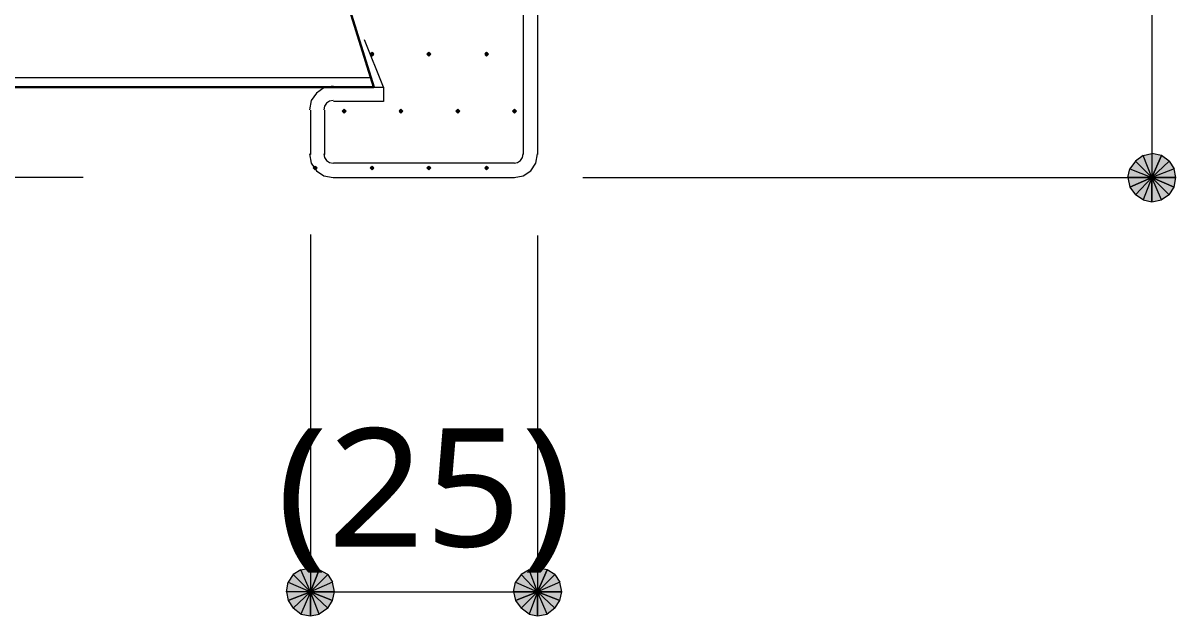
# Model space of a CAD drawing. Header units: millimetres. Extents: x 0 to 420, y 0 to 297.
# Drawn here: x 71.87 to 97.22, y 78.89 to 91.91 of the extents above; entities that cross this region are included whole.
import ezdxf
from ezdxf.enums import TextEntityAlignment as Align

# ---------------------------------------------------------------- set-up
doc = ezdxf.new("R2010")
doc.units = ezdxf.units.MM
doc.styles.add('kst32b', font='NotoSansJP-Variable.ttf')

msp = doc.modelspace()

# ---------------------------------------------------------------- hatches: boundary and pattern name
for points in [[(79.544, 91.271), (79.523, 91.25), (79.502, 91.228), (79.523, 91.207), (79.544, 91.186), (79.566, 91.207), (79.587, 91.228), (79.566, 91.25), (79.544, 91.271)], [(80.793, 91.271), (80.772, 91.25), (80.751, 91.228), (80.772, 91.207), (80.793, 91.186), (80.814, 91.207), (80.836, 91.228), (80.814, 91.25), (80.793, 91.271)], [(82.063, 91.271), (82.042, 91.25), (82.021, 91.228), (82.042, 91.207), (82.063, 91.186), (82.084, 91.207), (82.106, 91.228), (82.084, 91.25), (82.063, 91.271)], [(78.931, 90.022), (78.909, 90.001), (78.888, 89.979), (78.909, 89.958), (78.931, 89.937), (78.952, 89.958), (78.973, 89.979), (78.952, 90.001), (78.931, 90.022)], [(80.179, 90.022), (80.158, 90.001), (80.137, 89.979), (80.158, 89.958), (80.179, 89.937), (80.201, 89.958), (80.222, 89.979), (80.201, 90.001), (80.179, 90.022)], [(81.428, 90.022), (81.407, 90.001), (81.386, 89.979), (81.407, 89.958), (81.428, 89.937), (81.449, 89.958), (81.471, 89.979), (81.449, 90.001), (81.428, 90.022)], [(82.677, 90.022), (82.656, 90.001), (82.635, 89.979), (82.656, 89.958), (82.677, 89.937), (82.698, 89.958), (82.719, 89.979), (82.698, 90.001), (82.677, 90.022)], [(78.296, 88.773), (78.274, 88.752), (78.253, 88.731), (78.274, 88.709), (78.296, 88.688), (78.317, 88.709), (78.338, 88.731), (78.317, 88.752), (78.296, 88.773)], [(79.544, 88.773), (79.523, 88.752), (79.502, 88.731), (79.523, 88.709), (79.544, 88.688), (79.566, 88.709), (79.587, 88.731), (79.566, 88.752), (79.544, 88.773)], [(80.793, 88.773), (80.772, 88.752), (80.751, 88.731), (80.772, 88.709), (80.793, 88.688), (80.814, 88.709), (80.836, 88.731), (80.814, 88.752), (80.793, 88.773)], [(82.063, 88.773), (82.042, 88.752), (82.021, 88.731), (82.042, 88.709), (82.063, 88.688), (82.084, 88.709), (82.106, 88.731), (82.084, 88.752), (82.063, 88.773)], [(97.176, 88.307), (97.219, 88.519), (96.689, 88.519), (97.176, 88.307)], [(78.677, 79.227), (78.719, 79.417), (78.19, 79.417), (78.677, 79.227)], [(83.672, 79.227), (83.714, 79.417), (83.185, 79.417), (83.672, 79.227)]]:
    msp.add_hatch(color=7).paths.add_polyline_path(points)
h = msp.add_hatch(color=7)
h.paths.add_polyline_path([(96.901, 89.006), (96.689, 89.048), (96.689, 88.519), (96.901, 89.006)])
h.paths.add_polyline_path([(96.689, 89.048), (96.689, 88.519), (96.499, 89.006), (96.689, 89.048)])
h.paths.add_polyline_path([(96.689, 88.519), (96.499, 89.006), (96.329, 88.879), (96.689, 88.519)])
h = msp.add_hatch(color=7)
h.paths.add_polyline_path([(97.219, 88.519), (97.176, 88.709), (96.689, 88.519), (97.219, 88.519)])
h.paths.add_polyline_path([(97.176, 88.709), (96.689, 88.519), (97.07, 88.879), (97.176, 88.709)])
h.paths.add_polyline_path([(96.689, 88.519), (97.07, 88.879), (96.901, 89.006), (96.689, 88.519)])
h = msp.add_hatch(color=7)
h.paths.add_polyline_path([(96.329, 88.879), (96.203, 88.709), (96.689, 88.519), (96.329, 88.879)])
h.paths.add_polyline_path([(96.203, 88.709), (96.689, 88.519), (96.16, 88.519), (96.203, 88.709)])
h.paths.add_polyline_path([(96.689, 88.519), (96.16, 88.519), (96.203, 88.307), (96.689, 88.519)])
h = msp.add_hatch(color=7)
h.paths.add_polyline_path([(96.203, 88.307), (96.329, 88.138), (96.689, 88.519), (96.203, 88.307)])
h.paths.add_polyline_path([(96.329, 88.138), (96.689, 88.519), (96.499, 88.032), (96.329, 88.138)])
h.paths.add_polyline_path([(96.689, 88.519), (96.499, 88.032), (96.689, 87.99), (96.689, 88.519)])
h = msp.add_hatch(color=7)
h.paths.add_polyline_path([(96.689, 87.99), (96.901, 88.032), (96.689, 88.519), (96.689, 87.99)])
h.paths.add_polyline_path([(96.901, 88.032), (96.689, 88.519), (97.07, 88.138), (96.901, 88.032)])
h.paths.add_polyline_path([(96.689, 88.519), (97.07, 88.138), (97.176, 88.307), (96.689, 88.519)])
h = msp.add_hatch(color=7)
h.paths.add_polyline_path([(78.38, 79.904), (78.19, 79.946), (78.19, 79.417), (78.38, 79.904)])
h.paths.add_polyline_path([(78.19, 79.946), (78.19, 79.417), (77.978, 79.904), (78.19, 79.946)])
h.paths.add_polyline_path([(78.19, 79.417), (77.978, 79.904), (77.809, 79.798), (78.19, 79.417)])
h = msp.add_hatch(color=7)
h.paths.add_polyline_path([(78.719, 79.417), (78.677, 79.629), (78.19, 79.417), (78.719, 79.417)])
h.paths.add_polyline_path([(78.677, 79.629), (78.19, 79.417), (78.571, 79.798), (78.677, 79.629)])
h.paths.add_polyline_path([(78.19, 79.417), (78.571, 79.798), (78.38, 79.904), (78.19, 79.417)])
h = msp.add_hatch(color=7)
h.paths.add_polyline_path([(83.397, 79.904), (83.185, 79.946), (83.185, 79.417), (83.397, 79.904)])
h.paths.add_polyline_path([(83.185, 79.946), (83.185, 79.417), (82.995, 79.904), (83.185, 79.946)])
h.paths.add_polyline_path([(83.185, 79.417), (82.995, 79.904), (82.825, 79.798), (83.185, 79.417)])
h = msp.add_hatch(color=7)
h.paths.add_polyline_path([(83.714, 79.417), (83.672, 79.629), (83.185, 79.417), (83.714, 79.417)])
h.paths.add_polyline_path([(83.672, 79.629), (83.185, 79.417), (83.566, 79.798), (83.672, 79.629)])
h.paths.add_polyline_path([(83.185, 79.417), (83.566, 79.798), (83.397, 79.904), (83.185, 79.417)])
h = msp.add_hatch(color=7)
h.paths.add_polyline_path([(77.809, 79.798), (77.703, 79.629), (78.19, 79.417), (77.809, 79.798)])
h.paths.add_polyline_path([(77.703, 79.629), (78.19, 79.417), (77.661, 79.417), (77.703, 79.629)])
h.paths.add_polyline_path([(78.19, 79.417), (77.661, 79.417), (77.703, 79.227), (78.19, 79.417)])
h = msp.add_hatch(color=7)
h.paths.add_polyline_path([(82.825, 79.798), (82.698, 79.629), (83.185, 79.417), (82.825, 79.798)])
h.paths.add_polyline_path([(82.698, 79.629), (83.185, 79.417), (82.656, 79.417), (82.698, 79.629)])
h.paths.add_polyline_path([(83.185, 79.417), (82.656, 79.417), (82.698, 79.227), (83.185, 79.417)])
h = msp.add_hatch(color=7)
h.paths.add_polyline_path([(77.703, 79.227), (77.809, 79.057), (78.19, 79.417), (77.703, 79.227)])
h.paths.add_polyline_path([(77.809, 79.057), (78.19, 79.417), (77.978, 78.93), (77.809, 79.057)])
h.paths.add_polyline_path([(78.19, 79.417), (77.978, 78.93), (78.19, 78.888), (78.19, 79.417)])
h = msp.add_hatch(color=7)
h.paths.add_polyline_path([(78.19, 78.888), (78.38, 78.93), (78.19, 79.417), (78.19, 78.888)])
h.paths.add_polyline_path([(78.38, 78.93), (78.19, 79.417), (78.571, 79.057), (78.38, 78.93)])
h.paths.add_polyline_path([(78.19, 79.417), (78.571, 79.057), (78.677, 79.227), (78.19, 79.417)])
h = msp.add_hatch(color=7)
h.paths.add_polyline_path([(82.698, 79.227), (82.825, 79.057), (83.185, 79.417), (82.698, 79.227)])
h.paths.add_polyline_path([(82.825, 79.057), (83.185, 79.417), (82.995, 78.93), (82.825, 79.057)])
h.paths.add_polyline_path([(83.185, 79.417), (82.995, 78.93), (83.185, 78.888), (83.185, 79.417)])
h = msp.add_hatch(color=7)
h.paths.add_polyline_path([(83.185, 78.888), (83.397, 78.93), (83.185, 79.417), (83.185, 78.888)])
h.paths.add_polyline_path([(83.397, 78.93), (83.185, 79.417), (83.566, 79.057), (83.397, 78.93)])
h.paths.add_polyline_path([(83.185, 79.417), (83.566, 79.057), (83.672, 79.227), (83.185, 79.417)])

# ---------------------------------------------------------------- linework, layer by layer
at = {"lineweight": 13}
for points in [[(96.689, 108.5), (96.689, 88.519)], [(82.868, 98.996), (82.868, 89.027)], [(83.185, 98.996), (83.185, 89.027)], [(79.798, 90.509), (79.375, 91.546)], [(46.609, 90.72), (79.523, 90.72)], [(78.687, 90.53), (78.485, 90.489), (78.32, 90.378), (78.209, 90.213), (78.169, 90.011)], [(78.698, 90.509), (79.798, 90.509)], [(79.798, 90.509), (79.798, 90.191)], [(78.19, 90.001), (78.19, 89.027)], [(78.687, 90.212), (78.609, 90.197), (78.545, 90.153), (78.502, 90.09), (78.486, 90.011)], [(78.507, 89.027), (78.507, 90.001)], [(79.798, 90.191), (78.698, 90.191)], [(78.169, 89.038), (78.209, 88.836), (78.32, 88.671), (78.485, 88.56), (78.687, 88.519)], [(78.486, 89.038), (78.502, 88.959), (78.545, 88.895), (78.609, 88.852), (78.687, 88.837)], [(82.666, 88.519), (82.868, 88.56), (83.033, 88.671), (83.144, 88.836), (83.185, 89.038)], [(82.666, 88.837), (82.745, 88.852), (82.809, 88.895), (82.852, 88.959), (82.868, 89.038)], [(82.677, 88.837), (78.698, 88.837)], [(73.194, 88.519), (66.167, 88.519)], [(78.698, 88.519), (82.677, 88.519)], [(84.18, 88.519), (96.689, 88.519)], [(78.19, 87.27), (78.19, 79.417)], [(83.185, 87.249), (83.185, 79.417)], [(78.19, 79.417), (83.185, 79.417)]]:
    msp.add_lwpolyline(points, dxfattribs=at)
at = {"lineweight": 30}
for points in [[(79.587, 90.509), (78.804, 93.006)], [(46.609, 90.509), (79.587, 90.509)]]:
    msp.add_lwpolyline(points, dxfattribs=at)
at = {"lineweight": 0}
for points in [[(79.544, 91.271), (79.523, 91.25), (79.502, 91.228), (79.523, 91.207), (79.544, 91.186), (79.566, 91.207), (79.587, 91.228), (79.566, 91.25)], [(80.793, 91.271), (80.772, 91.25), (80.751, 91.228), (80.772, 91.207), (80.793, 91.186), (80.814, 91.207), (80.836, 91.228), (80.814, 91.25)], [(82.063, 91.271), (82.042, 91.25), (82.021, 91.228), (82.042, 91.207), (82.063, 91.186), (82.084, 91.207), (82.106, 91.228), (82.084, 91.25)], [(78.931, 90.022), (78.909, 90.001), (78.888, 89.979), (78.909, 89.958), (78.931, 89.937), (78.952, 89.958), (78.973, 89.979), (78.952, 90.001)], [(80.179, 90.022), (80.158, 90.001), (80.137, 89.979), (80.158, 89.958), (80.179, 89.937), (80.201, 89.958), (80.222, 89.979), (80.201, 90.001)], [(81.428, 90.022), (81.407, 90.001), (81.386, 89.979), (81.407, 89.958), (81.428, 89.937), (81.449, 89.958), (81.471, 89.979), (81.449, 90.001)], [(82.677, 90.022), (82.656, 90.001), (82.635, 89.979), (82.656, 89.958), (82.677, 89.937), (82.698, 89.958), (82.719, 89.979), (82.698, 90.001)], [(96.689, 88.519), (96.499, 89.006), (96.329, 88.879)], [(96.689, 89.048), (96.689, 88.519), (96.499, 89.006)], [(96.901, 89.006), (96.689, 89.048), (96.689, 88.519)], [(96.689, 88.519), (97.07, 88.879), (96.901, 89.006)], [(78.296, 88.773), (78.274, 88.752), (78.253, 88.731), (78.274, 88.709), (78.296, 88.688), (78.317, 88.709), (78.338, 88.731), (78.317, 88.752)], [(79.544, 88.773), (79.523, 88.752), (79.502, 88.731), (79.523, 88.709), (79.544, 88.688), (79.566, 88.709), (79.587, 88.731), (79.566, 88.752)], [(80.793, 88.773), (80.772, 88.752), (80.751, 88.731), (80.772, 88.709), (80.793, 88.688), (80.814, 88.709), (80.836, 88.731), (80.814, 88.752)], [(82.063, 88.773), (82.042, 88.752), (82.021, 88.731), (82.042, 88.709), (82.063, 88.688), (82.084, 88.709), (82.106, 88.731), (82.084, 88.752)], [(96.329, 88.879), (96.203, 88.709), (96.689, 88.519)], [(97.176, 88.709), (96.689, 88.519), (97.07, 88.879)], [(96.203, 88.709), (96.689, 88.519), (96.16, 88.519)], [(96.689, 88.519), (96.16, 88.519), (96.203, 88.307)], [(96.203, 88.307), (96.329, 88.138), (96.689, 88.519)], [(96.329, 88.138), (96.689, 88.519), (96.499, 88.032)], [(96.689, 88.519), (96.499, 88.032), (96.689, 87.99)], [(97.219, 88.519), (97.176, 88.709), (96.689, 88.519)], [(96.689, 87.99), (96.901, 88.032), (96.689, 88.519)], [(96.901, 88.032), (96.689, 88.519), (97.07, 88.138)], [(96.689, 88.519), (97.07, 88.138), (97.176, 88.307)], [(97.176, 88.307), (97.219, 88.519), (96.689, 88.519)], [(78.19, 79.417), (77.978, 79.904), (77.809, 79.798)], [(78.19, 79.946), (78.19, 79.417), (77.978, 79.904)], [(78.38, 79.904), (78.19, 79.946), (78.19, 79.417)], [(78.19, 79.417), (78.571, 79.798), (78.38, 79.904)], [(83.185, 79.417), (82.995, 79.904), (82.825, 79.798)], [(83.185, 79.946), (83.185, 79.417), (82.995, 79.904)], [(83.397, 79.904), (83.185, 79.946), (83.185, 79.417)], [(83.185, 79.417), (83.566, 79.798), (83.397, 79.904)], [(77.703, 79.629), (78.19, 79.417), (77.661, 79.417)], [(77.809, 79.798), (77.703, 79.629), (78.19, 79.417)], [(78.677, 79.629), (78.19, 79.417), (78.571, 79.798)], [(78.719, 79.417), (78.677, 79.629), (78.19, 79.417)], [(82.698, 79.629), (83.185, 79.417), (82.656, 79.417)], [(82.825, 79.798), (82.698, 79.629), (83.185, 79.417)], [(83.672, 79.629), (83.185, 79.417), (83.566, 79.798)], [(83.714, 79.417), (83.672, 79.629), (83.185, 79.417)], [(78.19, 79.417), (77.661, 79.417), (77.703, 79.227)], [(77.703, 79.227), (77.809, 79.057), (78.19, 79.417)], [(77.809, 79.057), (78.19, 79.417), (77.978, 78.93)], [(78.19, 79.417), (77.978, 78.93), (78.19, 78.888)], [(78.19, 78.888), (78.38, 78.93), (78.19, 79.417)], [(78.38, 78.93), (78.19, 79.417), (78.571, 79.057)], [(78.19, 79.417), (78.571, 79.057), (78.677, 79.227)], [(78.677, 79.227), (78.719, 79.417), (78.19, 79.417)], [(83.185, 79.417), (82.656, 79.417), (82.698, 79.227)], [(82.698, 79.227), (82.825, 79.057), (83.185, 79.417)], [(82.825, 79.057), (83.185, 79.417), (82.995, 78.93)], [(83.185, 79.417), (82.995, 78.93), (83.185, 78.888)], [(83.185, 78.888), (83.397, 78.93), (83.185, 79.417)], [(83.397, 78.93), (83.185, 79.417), (83.566, 79.057)], [(83.185, 79.417), (83.566, 79.057), (83.672, 79.227)], [(83.672, 79.227), (83.714, 79.417), (83.185, 79.417)]]:
    msp.add_lwpolyline(points, close=True, dxfattribs=at)

# ---------------------------------------------------------------- texts
at = {"style": 'kst32b'}
msp.add_text('(25)', height=2.5989, dxfattribs=at).set_placement((77.449, 80.412), (83.946, 80.412), align=Align.FIT)

doc.saveas('drawing.dxf')
